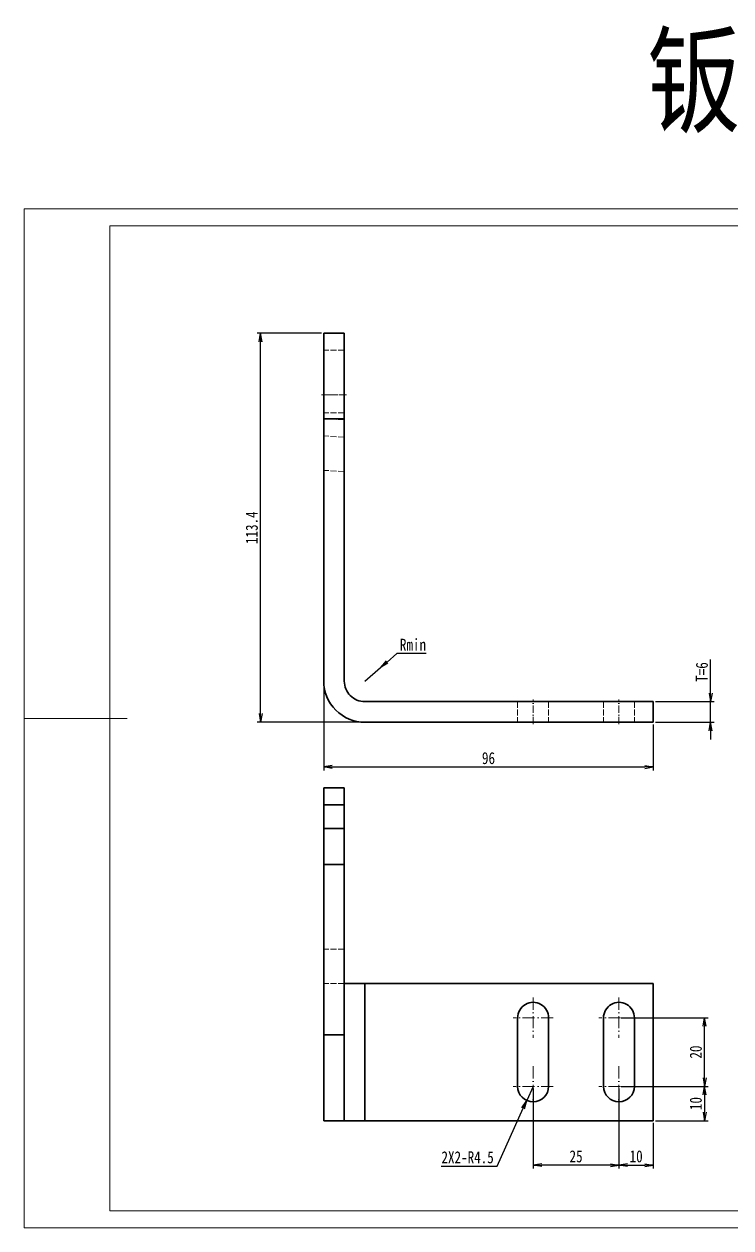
# Model space of a CAD drawing. Header units: millimetres. Extents: x -15766 to 80009, y -9701 to 15159.
# Drawn here: x -13368.7 to -13162.8, y 6746.4 to 7097.2 of the extents above; entities that cross this region are included whole.
import ezdxf

# ---------------------------------------------------------------- set-up
doc = ezdxf.new("R2010")
doc.units = ezdxf.units.MM
for name, pattern in [('AM_ISO08W050x2', [9, 6, -0.75, 1.5, -0.75]), ('DASHDOT', [18.5, 12, -3, 0.5, -3]), ('DASHED', [15, 12, -3]), ('HIDDEN-HOKUTO_1', [2, 1, -1])]:
    doc.linetypes.add(name, pattern=pattern)
doc.layers.get('DEFPOINTS').update_dxf_attribs({"lineweight": 18})
for name, color, linetype, lineweight in [('AM_HID', 1, 'HIDDEN-HOKUTO_1', 18), ('AM_VIS', 7, 'Continuous', 18), ('CDRAFT0', 7, 'Continuous', 18), ('CENTER', 2, 'AM_ISO08W050x2', 15), ('DIM', 253, 'Continuous', 20), ('title_frame', 7, 'Continuous', 18), ('word_dim', 9, 'Continuous', 18), ('粗实线层_1', 7, 'Continuous', 15)]:
    doc.layers.add(name, color=color, linetype=linetype, lineweight=lineweight)
doc.styles.add('DIM', font='', dxfattribs={"width": 0.8})
doc.styles.get('DIM').set_extended_font_data('NSimSun')
doc.dimstyles.new('1-1$0', dxfattribs={"dimtxt": 3.5, "dimasz": 2.5, "dimexe": 1, "dimexo": 0.625, "dimgap": 0.8, "dimtad": 1, "dimdsep": 46, "dimtxsty": 'DIM', "dimblk": 'OPEN', "dimcen": 0, "dimdle": 5, "dimclrd": 256, "dimclre": 256, "dimclrt": 3, "dimazin": 3, "dimtfac": 0.5, "dimtmove": 0, "dimatfit": 3, "dimldrblk": 'OPEN', "dimfxl": 0, "dimtolj": 1, "dimarcsym": 0})
doc.dimstyles.new('1-1$4', dxfattribs={"dimtxt": 3.5, "dimasz": 2.5, "dimexe": 1, "dimexo": 0.625, "dimgap": 0.8, "dimtad": 1, "dimtih": 1, "dimtoh": 1, "dimzin": 12, "dimdsep": 46, "dimtxsty": 'DIM', "dimblk": 'OPEN', "dimcen": 0, "dimdle": 5, "dimclrd": 256, "dimclre": 256, "dimclrt": 3, "dimazin": 3, "dimtfac": 0.5, "dimtmove": 0, "dimatfit": 3, "dimldrblk": 'OPEN', "dimfxl": 0, "dimtolj": 1, "dimarcsym": 0})

# ---------------------------------------------------------------- blocks, each defined once
blk = doc.blocks.new('*X1243')
at = {"layer": 'CDRAFT0'}
for p, q in [((420, 297), (0, 297)), ((0, 297), (0, 0)), ((420, 0), (420, 297)), ((0, 0), (420, 0))]:
    blk.add_line(p, q, dxfattribs=at)
at = {"layer": '粗实线层_1'}
for p, q in [((210, 297), (210, 287)), ((415, 292), (25, 292)), ((25, 292), (25, 5)), ((415, 5), (415, 292)), ((0, 148.5), (30, 148.5)), ((420, 148.5), (410, 148.5)), ((210, 0), (210, 10)), ((25, 5), (415, 5))]:
    blk.add_line(p, q, dxfattribs=at)
blk = doc.blocks.new('_OPEN')
at = {"color": 0, "linetype": 'ByBlock', "lineweight": -2}
for p, q in [((-1, 0.166667), (0, 0)), ((-1, -0.166667), (0, 0)), ((0, 0), (-1, 0))]:
    blk.add_line(p, q, dxfattribs=at)
blk = doc.blocks.new('*D1376')
at = {"layer": 'DEFPOINTS', "color": 0, "transparency": 16777216}
for p in [(-13281.45, 6905.72), (-13185.45, 6893.72), (-13185.45, 6880.69)]:
    blk.add_point(p, dxfattribs=at)
at = {"layer": 'word_dim', "linetype": 'Continuous', "lineweight": -2, "transparency": 16777216}
for p, q in [((-13281.45, 6905.1), (-13281.45, 6879.69)), ((-13185.45, 6893.1), (-13185.45, 6879.69)), ((-13278.95, 6880.69), (-13187.95, 6880.69))]:
    blk.add_line(p, q, dxfattribs=at)
at = {"layer": 'word_dim', "lineweight": -2, "transparency": 16777216, "xscale": 2.5, "yscale": 2.5, "zscale": 2.5, "rotation": 180}
blk.add_blockref('_OPEN', (-13281.45, 6880.69), dxfattribs=at)
at = {"layer": 'word_dim', "lineweight": -2, "transparency": 16777216, "xscale": 2.5, "yscale": 2.5, "zscale": 2.5}
blk.add_blockref('_OPEN', (-13185.45, 6880.69), dxfattribs=at)
at = {"layer": 'word_dim', "color": 3, "transparency": 16777216, "insert": (-13233.45, 6883.24), "char_height": 3.5, "attachment_point": 5, "style": 'DIM'}
blk.add_mtext('\\A1;96', dxfattribs=at)
blk = doc.blocks.new('*D1377')
at = {"layer": 'DEFPOINTS', "color": 0, "transparency": 16777216}
for p in [(-13299.83, 7007.11), (-13281.45, 7007.11), (-13269.45, 6893.72)]:
    blk.add_point(p, dxfattribs=at)
at = {"layer": 'word_dim', "linetype": 'Continuous', "lineweight": -2, "transparency": 16777216}
for p, q in [((-13282.08, 7007.11), (-13300.83, 7007.11)), ((-13299.83, 6896.22), (-13299.83, 7004.61)), ((-13270.08, 6893.72), (-13300.83, 6893.72))]:
    blk.add_line(p, q, dxfattribs=at)
at = {"layer": 'word_dim', "lineweight": -2, "transparency": 16777216, "xscale": 2.5, "yscale": 2.5, "zscale": 2.5}
for p, rotation in [((-13299.83, 7007.11), 90), ((-13299.83, 6893.72), 270)]:
    blk.add_blockref('_OPEN', p, dxfattribs=dict(at, rotation=rotation))
at = {"layer": 'word_dim', "color": 3, "transparency": 16777216, "insert": (-13302.38, 6950.41), "char_height": 3.5, "attachment_point": 5, "rotation": 90, "style": 'DIM'}
blk.add_mtext('\\A1;113.4', dxfattribs=at)
blk = doc.blocks.new('*D1378')
at = {"layer": 'DEFPOINTS', "color": 0, "transparency": 16777216}
for p in [(-13185.45, 6899.72), (-13168.75, 6899.72), (-13185.45, 6893.72)]:
    blk.add_point(p, dxfattribs=at)
at = {"layer": 'word_dim', "linetype": 'Continuous', "lineweight": -2, "transparency": 16777216}
for p, q in [((-13168.75, 6902.22), (-13168.75, 6911.99)), ((-13184.83, 6899.72), (-13167.75, 6899.72)), ((-13168.75, 6893.72), (-13168.75, 6899.72)), ((-13184.83, 6893.72), (-13167.75, 6893.72)), ((-13168.75, 6891.22), (-13168.75, 6888.72))]:
    blk.add_line(p, q, dxfattribs=at)
at = {"layer": 'word_dim', "lineweight": -2, "transparency": 16777216, "xscale": 2.5, "yscale": 2.5, "zscale": 2.5}
for p, rotation in [((-13168.75, 6899.72), 270), ((-13168.75, 6893.72), 90)]:
    blk.add_blockref('_OPEN', p, dxfattribs=dict(at, rotation=rotation))
at = {"layer": 'word_dim', "color": 3, "transparency": 16777216, "insert": (-13171.3, 6908.35), "char_height": 3.5, "attachment_point": 5, "rotation": 90, "style": 'DIM'}
blk.add_mtext('\\A1;T=6', dxfattribs=at)
blk = doc.blocks.new('*D1379')
at = {"layer": 'DEFPOINTS', "color": 0, "transparency": 16777216}
for p in [(-13264.91, 6909.64), (-13269.45, 6905.72)]:
    blk.add_point(p, dxfattribs=at)
at = {"layer": 'word_dim', "linetype": 'Continuous', "lineweight": -2, "transparency": 16777216}
for p, q in [((-13260.13, 6913.75), (-13263.01, 6911.27)), ((-13251.6, 6913.75), (-13260.13, 6913.75)), ((-13269.45, 6905.72), (-13264.91, 6909.64))]:
    blk.add_line(p, q, dxfattribs=at)
at = {"layer": 'word_dim', "lineweight": -2, "transparency": 16777216, "xscale": 2.5, "yscale": 2.5, "zscale": 2.5, "rotation": 220.7351834171307}
blk.add_blockref('_OPEN', (-13264.91, 6909.64), dxfattribs=at)
at = {"layer": 'word_dim', "color": 3, "transparency": 16777216, "insert": (-13255.45, 6916.3), "char_height": 3.5, "attachment_point": 5, "style": 'DIM'}
blk.add_mtext('\\A1;Rmin', dxfattribs=at)
blk = doc.blocks.new('*D1380')
at = {"layer": 'DEFPOINTS', "color": 0, "transparency": 16777216}
for p in [(-13195.45, 6787.6), (-13185.45, 6777.6), (-13170.51, 6777.6)]:
    blk.add_point(p, dxfattribs=at)
at = {"layer": 'word_dim', "linetype": 'Continuous', "lineweight": -2, "transparency": 16777216}
for p, q in [((-13194.83, 6787.6), (-13169.51, 6787.6)), ((-13170.51, 6785.1), (-13170.51, 6780.1)), ((-13184.83, 6777.6), (-13169.51, 6777.6))]:
    blk.add_line(p, q, dxfattribs=at)
at = {"layer": 'word_dim', "lineweight": -2, "transparency": 16777216, "xscale": 2.5, "yscale": 2.5, "zscale": 2.5}
for p, rotation in [((-13170.51, 6787.6), 90), ((-13170.51, 6777.6), 270)]:
    blk.add_blockref('_OPEN', p, dxfattribs=dict(at, rotation=rotation))
at = {"layer": 'word_dim', "color": 3, "transparency": 16777216, "insert": (-13173.06, 6782.6), "char_height": 3.5, "attachment_point": 5, "rotation": 90, "style": 'DIM'}
blk.add_mtext('\\A1;10', dxfattribs=at)
blk = doc.blocks.new('*D1381')
at = {"layer": 'DEFPOINTS', "color": 0, "transparency": 16777216}
for p in [(-13195.45, 6807.6), (-13170.51, 6807.6), (-13195.45, 6787.6)]:
    blk.add_point(p, dxfattribs=at)
at = {"layer": 'word_dim', "linetype": 'Continuous', "lineweight": -2, "transparency": 16777216}
for p, q in [((-13194.83, 6807.6), (-13169.51, 6807.6)), ((-13170.51, 6790.1), (-13170.51, 6805.1)), ((-13194.83, 6787.6), (-13169.51, 6787.6))]:
    blk.add_line(p, q, dxfattribs=at)
at = {"layer": 'word_dim', "lineweight": -2, "transparency": 16777216, "xscale": 2.5, "yscale": 2.5, "zscale": 2.5}
for p, rotation in [((-13170.51, 6807.6), 90), ((-13170.51, 6787.6), 270)]:
    blk.add_blockref('_OPEN', p, dxfattribs=dict(at, rotation=rotation))
at = {"layer": 'word_dim', "color": 3, "transparency": 16777216, "insert": (-13173.06, 6797.6), "char_height": 3.5, "attachment_point": 5, "rotation": 90, "style": 'DIM'}
blk.add_mtext('\\A1;20', dxfattribs=at)
blk = doc.blocks.new('*D1382')
at = {"layer": 'DEFPOINTS', "color": 0, "transparency": 16777216}
for p in [(-13195.45, 6787.6), (-13185.45, 6777.6), (-13185.45, 6764.64)]:
    blk.add_point(p, dxfattribs=at)
at = {"layer": 'word_dim', "linetype": 'Continuous', "lineweight": -2, "transparency": 16777216}
for p, q in [((-13195.45, 6786.98), (-13195.45, 6763.64)), ((-13185.45, 6776.98), (-13185.45, 6763.64)), ((-13192.95, 6764.64), (-13187.95, 6764.64))]:
    blk.add_line(p, q, dxfattribs=at)
at = {"layer": 'word_dim', "lineweight": -2, "transparency": 16777216, "xscale": 2.5, "yscale": 2.5, "zscale": 2.5, "rotation": 180}
blk.add_blockref('_OPEN', (-13195.45, 6764.64), dxfattribs=at)
at = {"layer": 'word_dim', "lineweight": -2, "transparency": 16777216, "xscale": 2.5, "yscale": 2.5, "zscale": 2.5}
blk.add_blockref('_OPEN', (-13185.45, 6764.64), dxfattribs=at)
at = {"layer": 'word_dim', "color": 3, "transparency": 16777216, "insert": (-13190.45, 6767.19), "char_height": 3.5, "attachment_point": 5, "style": 'DIM'}
blk.add_mtext('\\A1;10', dxfattribs=at)
blk = doc.blocks.new('*D1383')
at = {"layer": 'DEFPOINTS', "color": 0, "transparency": 16777216}
for p in [(-13220.45, 6787.6), (-13195.45, 6787.6), (-13220.45, 6764.64)]:
    blk.add_point(p, dxfattribs=at)
at = {"layer": 'word_dim', "linetype": 'Continuous', "lineweight": -2, "transparency": 16777216}
for p, q in [((-13220.45, 6786.98), (-13220.45, 6763.64)), ((-13195.45, 6786.98), (-13195.45, 6763.64)), ((-13197.95, 6764.64), (-13217.95, 6764.64))]:
    blk.add_line(p, q, dxfattribs=at)
at = {"layer": 'word_dim', "lineweight": -2, "transparency": 16777216, "xscale": 2.5, "yscale": 2.5, "zscale": 2.5, "rotation": 180}
blk.add_blockref('_OPEN', (-13220.45, 6764.64), dxfattribs=at)
at = {"layer": 'word_dim', "lineweight": -2, "transparency": 16777216, "xscale": 2.5, "yscale": 2.5, "zscale": 2.5}
blk.add_blockref('_OPEN', (-13195.45, 6764.64), dxfattribs=at)
at = {"layer": 'word_dim', "color": 3, "transparency": 16777216, "insert": (-13207.95, 6767.19), "char_height": 3.5, "attachment_point": 5, "style": 'DIM'}
blk.add_mtext('\\A1;25', dxfattribs=at)
blk = doc.blocks.new('*D1384')
at = {"layer": 'DEFPOINTS', "color": 0, "transparency": 16777216}
for p in [(-13220.45, 6787.6), (-13222.31, 6783.5)]:
    blk.add_point(p, dxfattribs=at)
at = {"layer": 'word_dim', "linetype": 'Continuous', "lineweight": -2, "transparency": 16777216}
for p, q in [((-13220.45, 6787.6), (-13222.31, 6783.5)), ((-13230.95, 6764.36), (-13223.34, 6781.22)), ((-13247.27, 6764.36), (-13230.95, 6764.36))]:
    blk.add_line(p, q, dxfattribs=at)
at = {"layer": 'word_dim', "lineweight": -2, "transparency": 16777216, "xscale": 2.5, "yscale": 2.5, "zscale": 2.5, "rotation": 65.69473633267802}
blk.add_blockref('_OPEN', (-13222.31, 6783.5), dxfattribs=at)
at = {"layer": 'word_dim', "color": 3, "transparency": 16777216, "insert": (-13239.53, 6766.91), "char_height": 3.5, "attachment_point": 5, "style": 'DIM'}
blk.add_mtext('\\A1;2X2-R4.5', dxfattribs=at)

msp = doc.modelspace()

# ---------------------------------------------------------------- linework, layer by layer
at = {"layer": 'AM_HID', "color": 1, "linetype": 'DASHED', "lineweight": 13, "ltscale": 0.15}
for p, q in [((-13275.45506, 7002.10578), (-13281.45506, 7002.10578)), ((-13281.45482, 6989.10578), (-13275.45482, 6989.10578)), ((-13281.45482, 6989.10578), (-13275.45482, 6989.10578)), ((-13275.45482, 6983.85578), (-13281.45482, 6983.85578)), ((-13224.95482, 6899.72296), (-13224.95482, 6893.72296)), ((-13215.95482, 6899.72296), (-13215.95482, 6893.72296)), ((-13199.95482, 6899.72296), (-13199.95482, 6893.72296)), ((-13190.95482, 6899.72296), (-13190.95482, 6893.72296)), ((-13275.45506, 6869.60335), (-13281.45506, 6869.60335)), ((-13275.45482, 6827.60335), (-13281.45482, 6827.60335)), ((-13275.45482, 6817.60347), (-13281.45482, 6817.60347))]:
    msp.add_line(p, q, dxfattribs=at)
at = {"layer": 'AM_HID', "color": 1, "linetype": 'DASHED', "lineweight": 13, "ltscale": 0.150206}
for p, q in [((-13275.45506, 6981.82563), (-13281.45506, 6982.14008)), ((-13275.45482, 6976.81867), (-13281.45482, 6977.13312)), ((-13275.45482, 6966.80487), (-13281.45482, 6967.11933))]:
    msp.add_line(p, q, dxfattribs=at)
at = {"layer": 'AM_HID', "color": 1, "linetype": 'DASHED', "lineweight": 13}
msp.add_line((-13269.45482, 6777.60371), (-13269.45482, 6817.60371), dxfattribs=at)
at = {"layer": 'AM_VIS', "color": 7, "lineweight": 35}
for p, q in [((-13281.45482, 7007.10553), (-13281.45482, 6982.10541)), ((-13275.45482, 7007.10553), (-13275.45482, 6982.10541)), ((-13281.45482, 6982.10541), (-13281.45482, 6905.72296)), ((-13275.45482, 6905.72296), (-13275.45482, 6982.10541)), ((-13185.45482, 6899.72296), (-13269.45482, 6899.72296)), ((-13269.45482, 6893.72296), (-13185.45482, 6893.72296)), ((-13281.45482, 6802.60335), (-13281.45482, 6852.24495)), ((-13275.45482, 6802.60335), (-13275.45482, 6852.24495)), ((-13269.45482, 6777.60371), (-13269.45482, 6817.60371)), ((-13185.45506, 6817.60371), (-13269.45482, 6817.60371)), ((-13185.45482, 6777.60371), (-13185.45506, 6817.60371)), ((-13224.95482, 6787.60371), (-13224.95506, 6807.60371)), ((-13215.95506, 6807.60371), (-13215.95482, 6787.60371)), ((-13199.95482, 6787.60371), (-13199.95506, 6807.60371)), ((-13190.95506, 6807.60371), (-13190.95482, 6787.60371)), ((-13281.45482, 6802.60335), (-13281.45482, 6777.60335)), ((-13275.45482, 6802.60335), (-13275.45482, 6777.60335)), ((-13185.45482, 6777.60371), (-13269.45482, 6777.60371))]:
    msp.add_line(p, q, dxfattribs=at)
at = {"layer": 'AM_VIS', "color": 7, "lineweight": 35, "ltscale": 0.15}
for p, q in [((-13275.45482, 7007.10553), (-13281.45482, 7007.10553)), ((-13275.45482, 6982.10541), (-13281.45482, 6982.10541)), ((-13185.45482, 6899.72296), (-13185.45482, 6893.72296)), ((-13275.45506, 6874.60335), (-13281.45506, 6874.60335)), ((-13275.45506, 6869.60335), (-13281.45506, 6869.60335)), ((-13281.45482, 6862.74495), (-13275.45482, 6862.74495)), ((-13281.45482, 6852.24495), (-13275.45482, 6852.24495)), ((-13269.45482, 6817.60371), (-13275.45482, 6817.60371)), ((-13275.45482, 6802.60335), (-13281.45482, 6802.60335)), ((-13275.45482, 6777.60335), (-13281.45482, 6777.60335)), ((-13275.45482, 6777.60371), (-13269.45482, 6777.60371))]:
    msp.add_line(p, q, dxfattribs=at)
at = {"layer": 'AM_VIS', "color": 7, "lineweight": 35, "ltscale": 0.125}
for p, q in [((-13281.45506, 6874.60335), (-13281.45506, 6869.60335)), ((-13275.45506, 6874.60335), (-13275.45506, 6869.60335))]:
    msp.add_line(p, q, dxfattribs=at)
at = {"layer": 'AM_VIS', "color": 7, "lineweight": 35, "ltscale": 0.17146}
for p, q in [((-13281.45482, 6862.74495), (-13281.45506, 6869.60335)), ((-13275.45482, 6862.74495), (-13275.45506, 6869.60335))]:
    msp.add_line(p, q, dxfattribs=at)
at = {"layer": 'AM_VIS', "color": 7, "lineweight": 35, "ltscale": 0.2625}
for p, q in [((-13281.45482, 6862.74507), (-13281.45482, 6852.24507)), ((-13275.45482, 6862.74507), (-13275.45482, 6852.24507))]:
    msp.add_line(p, q, dxfattribs=at)
at = {"layer": 'AM_VIS', "color": 7, "lineweight": 35}
for centre, radius, start, end in [((-13269.45482, 6905.72296), 12, 179.9999913, 269.9999975), ((-13269.45482, 6905.72296), 6, 179.9999913, 269.9999975), ((-13220.45506, 6807.60371), 4.5, 0.000033, 180.000036), ((-13195.45506, 6807.60371), 4.5, 0.000033, 180.000036), ((-13220.45482, 6787.60371), 4.5, 180.000036, 0.000033), ((-13195.45482, 6787.60371), 4.5, 180.000036, 0.000033)]:
    msp.add_arc(centre, radius, start, end, dxfattribs=at)
at = {"layer": 'CENTER', "color": 2, "linetype": 'DASHDOT', "lineweight": 13, "ltscale": 0.180011}
msp.add_line((-13274.85497, 6989.10578), (-13282.05541, 6989.10578), dxfattribs=at)
at = {"layer": 'CENTER', "color": 2, "linetype": 'DASHDOT', "lineweight": 13, "ltscale": 0.179999}
for p, q in [((-13220.45482, 6893.12299), (-13220.45482, 6900.32294)), ((-13195.45482, 6893.12299), (-13195.45482, 6900.32294))]:
    msp.add_line(p, q, dxfattribs=at)
at = {"layer": 'CENTER', "color": 2, "linetype": 'DASHDOT', "lineweight": 13, "ltscale": 0.292499}
for p, q in [((-13220.45506, 6813.45369), (-13220.45506, 6801.75374)), ((-13195.45506, 6813.45369), (-13195.45506, 6801.75374)), ((-13214.60497, 6807.60371), (-13226.30492, 6807.60371)), ((-13189.60497, 6807.60371), (-13201.30492, 6807.60371)), ((-13220.45482, 6793.45369), (-13220.45482, 6781.75374)), ((-13195.45482, 6793.45369), (-13195.45482, 6781.75374)), ((-13214.60497, 6787.60371), (-13226.30492, 6787.60371)), ((-13189.60497, 6787.60371), (-13201.30492, 6787.60371))]:
    msp.add_line(p, q, dxfattribs=at)

# ---------------------------------------------------------------- block references
at = {"layer": 'title_frame'}
msp.add_blockref('*X1243', (-13368.70708, 6746.35302), dxfattribs=at)

# ---------------------------------------------------------------- texts
at = {"layer": 'DIM', "insert": (-13187.27281, 7093.22352), "char_height": 25, "width": 104.980501, "attachment_point": 1, "style": 'DIM'}
msp.add_mtext('{\\C3;钣金}', dxfattribs=at)

# ---------------------------------------------------------------- dimensions: what is measured, and where the dimension line sits
at = {"layer": 'word_dim', "color": 3, "true_color": 0x00ff00}
for base, p1, p2, override, picture, middle in [((-13299.82616, 7007.10553), (-13269.45482, 6893.72296), (-13281.45482, 7007.10553), {"dimdec": 1}, '*D1377', (-13302.37616, 6950.41425)), ((-13168.75295, 6899.72296), (-13185.45482, 6893.72296), (-13185.45482, 6899.72296), {"dimpost": 'T=<>'}, '*D1378', (-13171.30295, 6908.35408))]:
    dim = msp.add_linear_dim(base=base, p1=p1, p2=p2, angle=90, dimstyle='1-1$0', override=override, dxfattribs=at)
    dim.commit()
    dim.dimension.update_dxf_attribs({"geometry": picture, "text_midpoint": middle})
dim = msp.add_radius_dim(center=(-13269.45482, 6905.72296), mpoint=(-13264.90842, 6909.63835), text='Rmin', dimstyle='1-1$4', dxfattribs=at)
dim.commit()
dim.dimension.update_dxf_attribs({"geometry": '*D1379', "text_midpoint": (-13255.45402, 6913.75066), "dimtype": 164})
for base, p1, p2, picture, middle in [((-13185.45482, 6880.69323), (-13281.45482, 6905.72297), (-13185.45482, 6893.72296), '*D1376', (-13233.45482, 6883.24323)), ((-13220.45482, 6764.64091), (-13195.45494, 6787.60371), (-13220.45482, 6787.60371), '*D1383', (-13207.95488, 6767.19091)), ((-13185.45482, 6764.64091), (-13195.45482, 6787.60371), (-13185.45482, 6777.60371), '*D1382', (-13190.45482, 6767.19091))]:
    dim = msp.add_linear_dim(base=base, p1=p1, p2=p2, dimstyle='1-1$0', dxfattribs=at)
    dim.commit()
    dim.dimension.update_dxf_attribs({"geometry": picture, "text_midpoint": middle})
for base, p2, picture, middle in [((-13170.51182, 6807.60371), (-13195.45482, 6807.60371), '*D1381', (-13173.06182, 6797.60371)), ((-13170.51182, 6777.60371), (-13185.45482, 6777.60371), '*D1380', (-13173.06182, 6782.60371))]:
    dim = msp.add_linear_dim(base=base, p1=(-13195.45482, 6787.60371), p2=p2, angle=90, dimstyle='1-1$0', dxfattribs=at)
    dim.commit()
    dim.dimension.update_dxf_attribs({"geometry": picture, "text_midpoint": middle})
dim = msp.add_radius_dim(center=(-13220.45482, 6787.60371), mpoint=(-13222.30701, 6783.50257), dimstyle='1-1$4', override={"dimpost": '2X2-R<>'}, dxfattribs=at)
dim.commit()
dim.dimension.update_dxf_attribs({"geometry": '*D1384', "text_midpoint": (-13239.53341, 6764.36232), "dimtype": 164})

doc.saveas('drawing.dxf')
